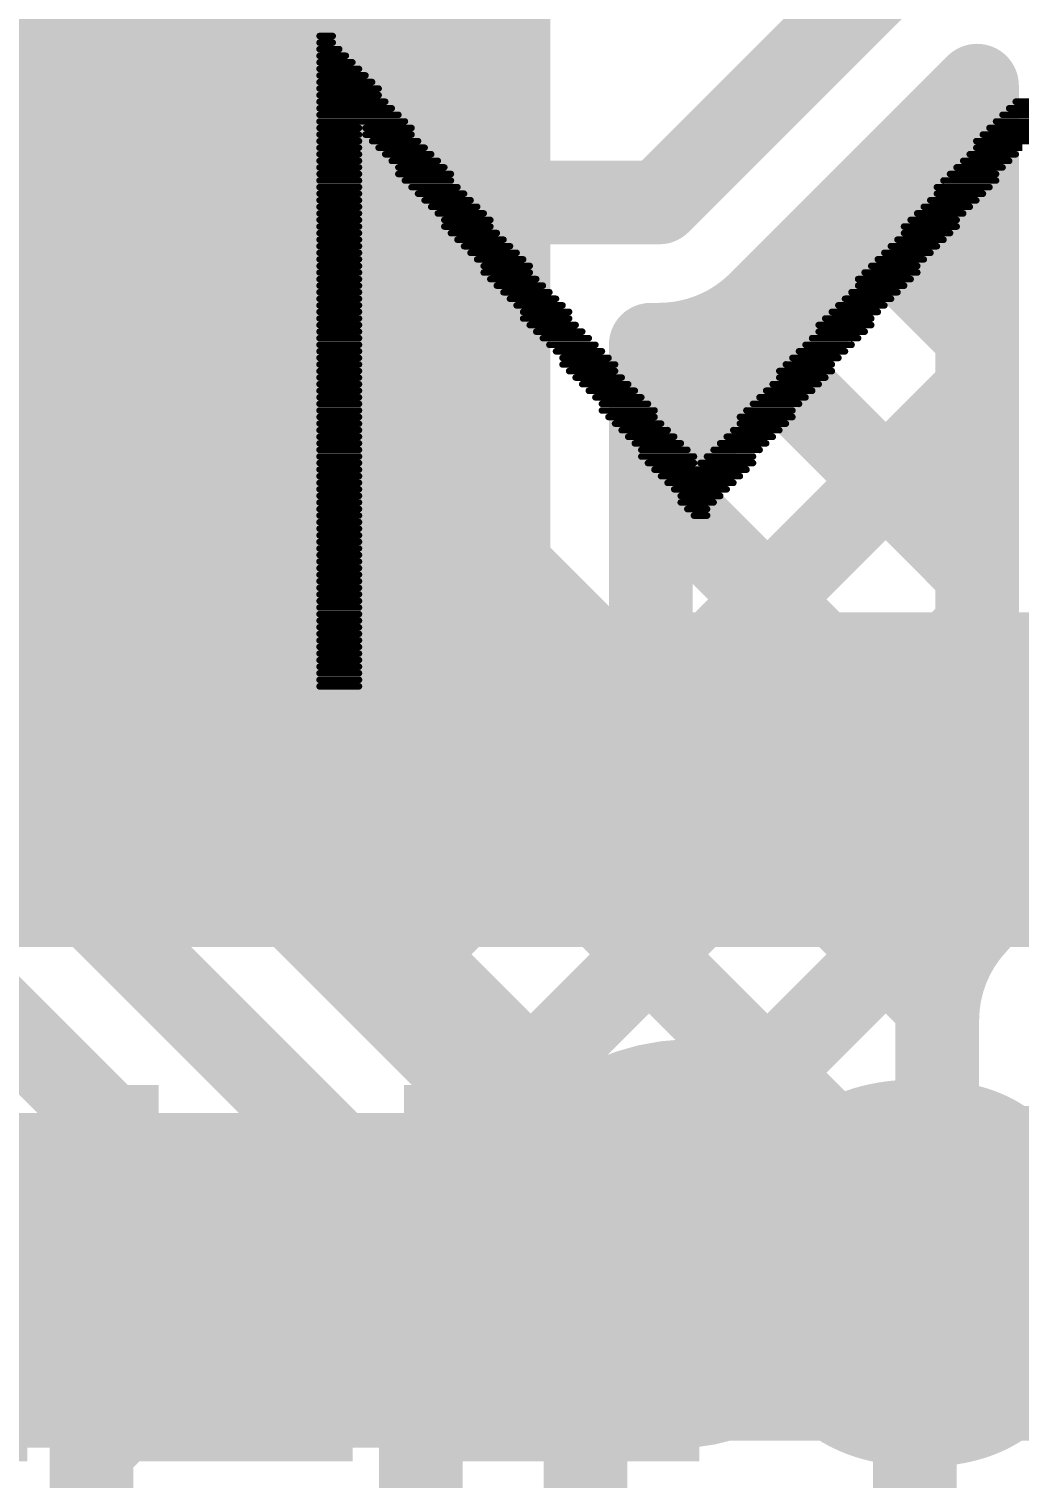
# Model space of a CAD drawing. Header units: inches. Extents: x -0.14 to 1.19, y -0.12 to 0.99.
# Drawn here: x 0.2827 to 0.401, y 0.2226 to 0.3957 of the extents above; entities that cross this region are included whole.
import ezdxf

# ---------------------------------------------------------------- set-up
doc = ezdxf.new("R2010")
doc.units = ezdxf.units.IN
doc.header["$MEASUREMENT"] = 0
for name, color, linetype in [('Bottom Layer', 5, 'Continuous'), ('Bottom Overlay', 54, 'Continuous'), ('Top Layer', 1, 'Continuous'), ('Top Overlay', 2, 'Continuous'), ('Top Paste', 8, 'Continuous'), ('Top Solder', 216, 'Continuous'), ('Via Holes', 16, 'Continuous')]:
    doc.layers.add(name, color=color, linetype=linetype)
doc.styles.add('Arial_Bold', font='', dxfattribs={"height": 0.2})
doc.styles.get('Arial_Bold').set_extended_font_data('Arial', bold=True)

# ---------------------------------------------------------------- blocks, each defined once
blk = doc.blocks.new('SO_14_35')
at = {"layer": 'Top Layer'}
for points in [[(-0.13228, -0.08819), (-0.07835, -0.08819), (-0.07835, -0.11181), (-0.13228, -0.11181)], [(-0.13228, -0.13819), (-0.07835, -0.13819), (-0.07835, -0.16181), (-0.13228, -0.16181)]]:
    blk.add_hatch(color=1, dxfattribs=at).paths.add_polyline_path(points)
at = {"layer": 'Top Paste'}
for points in [[(-0.13228, -0.08819), (-0.07835, -0.08819), (-0.07835, -0.11181), (-0.13228, -0.11181)], [(-0.13228, -0.13819), (-0.07835, -0.13819), (-0.07835, -0.16181), (-0.13228, -0.16181)]]:
    blk.add_hatch(color=8, dxfattribs=at).paths.add_polyline_path(points)
at = {"layer": 'Top Solder'}
for points in [[(-0.13628, -0.08419), (-0.07435, -0.08419), (-0.07435, -0.11581), (-0.13628, -0.11581)], [(-0.13628, -0.13419), (-0.07435, -0.13419), (-0.07435, -0.16581), (-0.13628, -0.16581)]]:
    blk.add_hatch(color=216, dxfattribs=at).paths.add_polyline_path(points)
at = {"layer": 'Top Overlay', "const_width": 0.005}
blk.add_lwpolyline([(-0.071, -0.173), (0.071, -0.173)], dxfattribs=at)
at = {"layer": 'Top Overlay', "const_width": 0.0025}
blk.add_lwpolyline([(-0.07225, -0.173, 1), (-0.06975, -0.173, 1)], format="xyb", close=True, dxfattribs=at)

msp = doc.modelspace()

# ---------------------------------------------------------------- hatches: boundary and pattern name
at = {"layer": 'Bottom Layer'}
h = msp.add_hatch(color=5, dxfattribs=at)
edge = h.paths.add_edge_path()
edge.add_arc((0.362, 0.24619), 0.01181, 0, 360)
at = {"layer": 'Top Layer'}
msp.add_hatch(color=1, dxfattribs=at).paths.add_polyline_path([(0.345, 0.399), (0.28269, 0.399), (0.28269, 0.321), (0.345, 0.321)])
h = msp.add_hatch(color=1, dxfattribs=at)
edge = h.paths.add_edge_path()
edge.add_arc((0.362, 0.24619), 0.01181, 0, 360)
at = {"layer": 'Via Holes'}
h = msp.add_hatch(color=7, dxfattribs=at)
edge = h.paths.add_edge_path()
edge.add_arc((0.362, 0.24619), 0.00591, 0, 360)

# ---------------------------------------------------------------- linework, layer by layer
at = {"layer": 'Bottom Layer', "const_width": 0.04}
for points in [[(0.278, 0.37247), (0.278, 0.48255)], [(0.278, 0.37247), (0.34443, 0.30603)], [(0.24203, 0.30603), (0.34443, 0.30603)], [(0.34443, 0.30603), (0.66057, 0.30603)], [(0.364, 0.247), (0.42853, 0.247)], [(0.271, 0.24619), (0.36081, 0.24619)]]:
    msp.add_lwpolyline(points, dxfattribs=at)
at = {"layer": 'Bottom Layer', "const_width": 0.02}
for points in [[(0.268, 0.37247, 1), (0.288, 0.37247, 1)], [(0.268, 0.37247, 1), (0.288, 0.37247, 1)], [(0.33443, 0.30603, 1), (0.35443, 0.30603, 1)], [(0.33443, 0.30603, 1), (0.35443, 0.30603, 1)], [(0.33443, 0.30603, 1), (0.35443, 0.30603, 1)], [(0.354, 0.247, 1), (0.374, 0.247, 1)], [(0.261, 0.24619, 1), (0.281, 0.24619, 1)], [(0.35081, 0.24619, 1), (0.37081, 0.24619, 1)]]:
    msp.add_lwpolyline(points, format="xyb", close=True, dxfattribs=at)
at = {"layer": 'Bottom Overlay', "const_width": 0.000785}
for points in [[(0.31741, 0.39489), (0.31898, 0.39489)], [(0.31741, 0.3941), (0.31898, 0.3941)], [(0.31741, 0.39332), (0.31977, 0.39332)], [(0.31741, 0.39253), (0.32055, 0.39253)], [(0.31741, 0.39175), (0.32134, 0.39175)], [(0.31741, 0.39096), (0.32212, 0.39096)], [(0.31741, 0.39018), (0.32291, 0.39018)], [(0.31741, 0.38939), (0.32369, 0.38939)], [(0.31741, 0.38861), (0.32448, 0.38861)], [(0.31741, 0.38782), (0.32448, 0.38782)], [(0.31741, 0.38704), (0.32526, 0.38704)], [(0.31741, 0.38625), (0.32605, 0.38625)], [(0.39984, 0.38625), (0.40848, 0.38625)], [(0.40063, 0.38704), (0.40848, 0.38704)], [(0.31741, 0.38547), (0.32683, 0.38547)], [(0.31741, 0.38468), (0.32762, 0.38468)], [(0.39827, 0.38468), (0.40848, 0.38468)], [(0.39906, 0.38547), (0.40848, 0.38547)], [(0.31741, 0.3839), (0.32212, 0.3839)], [(0.31741, 0.38311), (0.32212, 0.38311)], [(0.32291, 0.3839), (0.3284, 0.3839)], [(0.32291, 0.38311), (0.3284, 0.38311)], [(0.3967, 0.38311), (0.40298, 0.38311)], [(0.39749, 0.3839), (0.40848, 0.3839)], [(0.31741, 0.38233), (0.32212, 0.38233)], [(0.31741, 0.38154), (0.32212, 0.38154)], [(0.31741, 0.38076), (0.32212, 0.38076)], [(0.32369, 0.38233), (0.32919, 0.38233)], [(0.32448, 0.38154), (0.32997, 0.38154)], [(0.32526, 0.38076), (0.33076, 0.38076)], [(0.39513, 0.38076), (0.40063, 0.38076)], [(0.39592, 0.38233), (0.4022, 0.38233)], [(0.39592, 0.38154), (0.40141, 0.38154)], [(0.31741, 0.37997), (0.32212, 0.37997)], [(0.31741, 0.37919), (0.32212, 0.37919)], [(0.32605, 0.37997), (0.33154, 0.37997)], [(0.32683, 0.37919), (0.33233, 0.37919)], [(0.39356, 0.37919), (0.39906, 0.37919)], [(0.39435, 0.37997), (0.39984, 0.37997)], [(0.31741, 0.3784), (0.32212, 0.3784)], [(0.31741, 0.37762), (0.32212, 0.37762)], [(0.32683, 0.3784), (0.33311, 0.3784)], [(0.32762, 0.37762), (0.33311, 0.37762)], [(0.39199, 0.37762), (0.39827, 0.37762)], [(0.39278, 0.3784), (0.39827, 0.3784)], [(0.31741, 0.37683), (0.32212, 0.37683)], [(0.31741, 0.37605), (0.32212, 0.37605)], [(0.3284, 0.37683), (0.3339, 0.37683)], [(0.32919, 0.37605), (0.33468, 0.37605)], [(0.39121, 0.37683), (0.39749, 0.37683)], [(0.39121, 0.37605), (0.3967, 0.37605)], [(0.31741, 0.37526), (0.32212, 0.37526)], [(0.31741, 0.37448), (0.32212, 0.37448)], [(0.31741, 0.37369), (0.32212, 0.37369)], [(0.32997, 0.37526), (0.33547, 0.37526)], [(0.33076, 0.37448), (0.33625, 0.37448)], [(0.33154, 0.37369), (0.33704, 0.37369)], [(0.38885, 0.37369), (0.39435, 0.37369)], [(0.38964, 0.37448), (0.39513, 0.37448)], [(0.39042, 0.37526), (0.39592, 0.37526)], [(0.31741, 0.37291), (0.32212, 0.37291)], [(0.31741, 0.37212), (0.32212, 0.37212)], [(0.33233, 0.37291), (0.33782, 0.37291)], [(0.33233, 0.37212), (0.33782, 0.37212)], [(0.38728, 0.37212), (0.39356, 0.37212)], [(0.38807, 0.37291), (0.39356, 0.37291)], [(0.31741, 0.37134), (0.32212, 0.37134)], [(0.31741, 0.37055), (0.32212, 0.37055)], [(0.33311, 0.37134), (0.33861, 0.37134)], [(0.3339, 0.37055), (0.33939, 0.37055)], [(0.3865, 0.37055), (0.39199, 0.37055)], [(0.38728, 0.37134), (0.39278, 0.37134)], [(0.31741, 0.36977), (0.32212, 0.36977)], [(0.31741, 0.36898), (0.32212, 0.36898)], [(0.33468, 0.36977), (0.34018, 0.36977)], [(0.33547, 0.36898), (0.34096, 0.36898)], [(0.38493, 0.36898), (0.39042, 0.36898)], [(0.38571, 0.36977), (0.39121, 0.36977)], [(0.31741, 0.3682), (0.32212, 0.3682)], [(0.31741, 0.36741), (0.32212, 0.36741)], [(0.33625, 0.3682), (0.34175, 0.3682)], [(0.33704, 0.36741), (0.34253, 0.36741)], [(0.38336, 0.36741), (0.38885, 0.36741)], [(0.38414, 0.3682), (0.38964, 0.3682)], [(0.31741, 0.36663), (0.32212, 0.36663)], [(0.31741, 0.36584), (0.32212, 0.36584)], [(0.31741, 0.36506), (0.32212, 0.36506)], [(0.33704, 0.36663), (0.34253, 0.36663)], [(0.33782, 0.36584), (0.34332, 0.36584)], [(0.33861, 0.36506), (0.3441, 0.36506)], [(0.38179, 0.36584), (0.38807, 0.36584)], [(0.38179, 0.36506), (0.38728, 0.36506)], [(0.38257, 0.36663), (0.38885, 0.36663)], [(0.31741, 0.36427), (0.32212, 0.36427)], [(0.31741, 0.36349), (0.32212, 0.36349)], [(0.33939, 0.36427), (0.34489, 0.36427)], [(0.34018, 0.36349), (0.34567, 0.36349)], [(0.38022, 0.36349), (0.38571, 0.36349)], [(0.381, 0.36427), (0.3865, 0.36427)], [(0.31741, 0.3627), (0.32212, 0.3627)], [(0.31741, 0.36192), (0.32212, 0.36192)], [(0.34096, 0.3627), (0.34646, 0.3627)], [(0.34175, 0.36192), (0.34724, 0.36192)], [(0.37865, 0.36192), (0.38414, 0.36192)], [(0.37943, 0.3627), (0.38493, 0.3627)], [(0.31741, 0.36113), (0.32212, 0.36113)], [(0.31741, 0.36035), (0.32212, 0.36035)], [(0.34175, 0.36113), (0.34724, 0.36113)], [(0.34253, 0.36035), (0.34803, 0.36035)], [(0.37707, 0.36035), (0.38336, 0.36035)], [(0.37786, 0.36113), (0.38336, 0.36113)], [(0.31741, 0.35956), (0.32212, 0.35956)], [(0.31741, 0.35878), (0.32212, 0.35878)], [(0.34332, 0.35956), (0.34881, 0.35956)], [(0.3441, 0.35878), (0.3496, 0.35878)], [(0.37629, 0.35878), (0.38179, 0.35878)], [(0.37707, 0.35956), (0.38257, 0.35956)], [(0.31741, 0.35799), (0.32212, 0.35799)], [(0.31741, 0.35721), (0.32212, 0.35721)], [(0.31741, 0.35642), (0.32212, 0.35642)], [(0.34489, 0.35799), (0.35038, 0.35799)], [(0.34567, 0.35721), (0.35117, 0.35721)], [(0.34646, 0.35642), (0.35195, 0.35642)], [(0.37393, 0.35642), (0.37943, 0.35642)], [(0.37472, 0.35721), (0.38022, 0.35721)], [(0.3755, 0.35799), (0.381, 0.35799)], [(0.31741, 0.35564), (0.32212, 0.35564)], [(0.31741, 0.35485), (0.32212, 0.35485)], [(0.34646, 0.35564), (0.35274, 0.35564)], [(0.34724, 0.35485), (0.35274, 0.35485)], [(0.37236, 0.35485), (0.37865, 0.35485)], [(0.37315, 0.35564), (0.37865, 0.35564)], [(0.31741, 0.35407), (0.32212, 0.35407)], [(0.31741, 0.35328), (0.32212, 0.35328)], [(0.34803, 0.35407), (0.35352, 0.35407)], [(0.34881, 0.35328), (0.35431, 0.35328)], [(0.37158, 0.35328), (0.37707, 0.35328)], [(0.37236, 0.35407), (0.37786, 0.35407)], [(0.31741, 0.3525), (0.32212, 0.3525)], [(0.31741, 0.35171), (0.32212, 0.35171)], [(0.3496, 0.3525), (0.35509, 0.3525)], [(0.35038, 0.35171), (0.35588, 0.35171)], [(0.37001, 0.35171), (0.3755, 0.35171)], [(0.37079, 0.3525), (0.37629, 0.3525)], [(0.31741, 0.35093), (0.32212, 0.35093)], [(0.31741, 0.35014), (0.32212, 0.35014)], [(0.35117, 0.35093), (0.35666, 0.35093)], [(0.35117, 0.35014), (0.35745, 0.35014)], [(0.36844, 0.35014), (0.37393, 0.35014)], [(0.36922, 0.35093), (0.37472, 0.35093)], [(0.31741, 0.34936), (0.32212, 0.34936)], [(0.31741, 0.34857), (0.32212, 0.34857)], [(0.31741, 0.34779), (0.32212, 0.34779)], [(0.35195, 0.34936), (0.35745, 0.34936)], [(0.35274, 0.34857), (0.35823, 0.34857)], [(0.35352, 0.34779), (0.35902, 0.34779)], [(0.36687, 0.34779), (0.37236, 0.34779)], [(0.36765, 0.34936), (0.37393, 0.34936)], [(0.36765, 0.34857), (0.37315, 0.34857)], [(0.31741, 0.347), (0.32212, 0.347)], [(0.31741, 0.34621), (0.32212, 0.34621)], [(0.35431, 0.347), (0.3598, 0.347)], [(0.35509, 0.34621), (0.36059, 0.34621)], [(0.3653, 0.34621), (0.37079, 0.34621)], [(0.36608, 0.347), (0.37158, 0.347)], [(0.31741, 0.34543), (0.32212, 0.34543)], [(0.31741, 0.34464), (0.32212, 0.34464)], [(0.35588, 0.34543), (0.36137, 0.34543)], [(0.35588, 0.34464), (0.36216, 0.34464)], [(0.36373, 0.34464), (0.36922, 0.34464)], [(0.36451, 0.34543), (0.37001, 0.34543)], [(0.31741, 0.34386), (0.32212, 0.34386)], [(0.31741, 0.34307), (0.32212, 0.34307)], [(0.35666, 0.34386), (0.36216, 0.34386)], [(0.35745, 0.34307), (0.36844, 0.34307)], [(0.36294, 0.34386), (0.36922, 0.34386)], [(0.31741, 0.34229), (0.32212, 0.34229)], [(0.31741, 0.3415), (0.32212, 0.3415)], [(0.35823, 0.34229), (0.36765, 0.34229)], [(0.35902, 0.3415), (0.36687, 0.3415)], [(0.31741, 0.34072), (0.32212, 0.34072)], [(0.31741, 0.33993), (0.32212, 0.33993)], [(0.31741, 0.33915), (0.32212, 0.33915)], [(0.3598, 0.34072), (0.36608, 0.34072)], [(0.36059, 0.33993), (0.3653, 0.33993)], [(0.36059, 0.33915), (0.36451, 0.33915)], [(0.31741, 0.33836), (0.32212, 0.33836)], [(0.31741, 0.33758), (0.32212, 0.33758)], [(0.36137, 0.33836), (0.36373, 0.33836)], [(0.36216, 0.33758), (0.36373, 0.33758)], [(0.31741, 0.33679), (0.32212, 0.33679)], [(0.31741, 0.33601), (0.32212, 0.33601)], [(0.31741, 0.33522), (0.32212, 0.33522)], [(0.31741, 0.33444), (0.32212, 0.33444)], [(0.31741, 0.33365), (0.32212, 0.33365)], [(0.31741, 0.33287), (0.32212, 0.33287)], [(0.31741, 0.33208), (0.32212, 0.33208)], [(0.31741, 0.3313), (0.32212, 0.3313)], [(0.31741, 0.33051), (0.32212, 0.33051)], [(0.31741, 0.32973), (0.32212, 0.32973)], [(0.31741, 0.32894), (0.32212, 0.32894)], [(0.31741, 0.32816), (0.32212, 0.32816)], [(0.31741, 0.32737), (0.32212, 0.32737)], [(0.31741, 0.32659), (0.32212, 0.32659)], [(0.31741, 0.3258), (0.32212, 0.3258)], [(0.31741, 0.32502), (0.32212, 0.32502)], [(0.31741, 0.32423), (0.32212, 0.32423)], [(0.31741, 0.32345), (0.32212, 0.32345)], [(0.31741, 0.32266), (0.32212, 0.32266)], [(0.31741, 0.32188), (0.32212, 0.32188)], [(0.31741, 0.32109), (0.32212, 0.32109)], [(0.31741, 0.32031), (0.32212, 0.32031)], [(0.31741, 0.31952), (0.32212, 0.31952)], [(0.31741, 0.31874), (0.32212, 0.31874)], [(0.31741, 0.31795), (0.32212, 0.31795)], [(0.31741, 0.31717), (0.32212, 0.31717)]]:
    msp.add_lwpolyline(points, dxfattribs=at)
at = {"layer": 'Bottom Overlay', "const_width": 0.000392}
for points in [[(0.31722, 0.39489, 1), (0.31761, 0.39489, 1)], [(0.31879, 0.39489, 1), (0.31918, 0.39489, 1)], [(0.31722, 0.3941, 1), (0.31761, 0.3941, 1)], [(0.31722, 0.39332, 1), (0.31761, 0.39332, 1)], [(0.31879, 0.3941, 1), (0.31918, 0.3941, 1)], [(0.31957, 0.39332, 1), (0.31996, 0.39332, 1)], [(0.31722, 0.39253, 1), (0.31761, 0.39253, 1)], [(0.31722, 0.39175, 1), (0.31761, 0.39175, 1)], [(0.32036, 0.39253, 1), (0.32075, 0.39253, 1)], [(0.32114, 0.39175, 1), (0.32153, 0.39175, 1)], [(0.31722, 0.39096, 1), (0.31761, 0.39096, 1)], [(0.31722, 0.39018, 1), (0.31761, 0.39018, 1)], [(0.31722, 0.38939, 1), (0.31761, 0.38939, 1)], [(0.32193, 0.39096, 1), (0.32232, 0.39096, 1)], [(0.32271, 0.39018, 1), (0.3231, 0.39018, 1)], [(0.3235, 0.38939, 1), (0.32389, 0.38939, 1)], [(0.31722, 0.38861, 1), (0.31761, 0.38861, 1)], [(0.31722, 0.38782, 1), (0.31761, 0.38782, 1)], [(0.32428, 0.38861, 1), (0.32467, 0.38861, 1)], [(0.32428, 0.38782, 1), (0.32467, 0.38782, 1)], [(0.31722, 0.38704, 1), (0.31761, 0.38704, 1)], [(0.31722, 0.38625, 1), (0.31761, 0.38625, 1)], [(0.32507, 0.38704, 1), (0.32546, 0.38704, 1)], [(0.32585, 0.38625, 1), (0.32624, 0.38625, 1)], [(0.39965, 0.38625, 1), (0.40004, 0.38625, 1)], [(0.40043, 0.38704, 1), (0.40082, 0.38704, 1)], [(0.31722, 0.38547, 1), (0.31761, 0.38547, 1)], [(0.31722, 0.38468, 1), (0.31761, 0.38468, 1)], [(0.32664, 0.38547, 1), (0.32703, 0.38547, 1)], [(0.32742, 0.38468, 1), (0.32781, 0.38468, 1)], [(0.39808, 0.38468, 1), (0.39847, 0.38468, 1)], [(0.39886, 0.38547, 1), (0.39925, 0.38547, 1)], [(0.31722, 0.3839, 1), (0.31761, 0.3839, 1)], [(0.31722, 0.38311, 1), (0.31761, 0.38311, 1)], [(0.32193, 0.3839, 1), (0.32232, 0.3839, 1)], [(0.32193, 0.38311, 1), (0.32232, 0.38311, 1)], [(0.32271, 0.3839, 1), (0.3231, 0.3839, 1)], [(0.32271, 0.38311, 1), (0.3231, 0.38311, 1)], [(0.32821, 0.3839, 1), (0.3286, 0.3839, 1)], [(0.32821, 0.38311, 1), (0.3286, 0.38311, 1)], [(0.3965, 0.38311, 1), (0.3969, 0.38311, 1)], [(0.39729, 0.3839, 1), (0.39768, 0.3839, 1)], [(0.31722, 0.38233, 1), (0.31761, 0.38233, 1)], [(0.31722, 0.38154, 1), (0.31761, 0.38154, 1)], [(0.31722, 0.38076, 1), (0.31761, 0.38076, 1)], [(0.32193, 0.38233, 1), (0.32232, 0.38233, 1)], [(0.32193, 0.38154, 1), (0.32232, 0.38154, 1)], [(0.32193, 0.38076, 1), (0.32232, 0.38076, 1)], [(0.3235, 0.38233, 1), (0.32389, 0.38233, 1)], [(0.32428, 0.38154, 1), (0.32467, 0.38154, 1)], [(0.32507, 0.38076, 1), (0.32546, 0.38076, 1)], [(0.32899, 0.38233, 1), (0.32938, 0.38233, 1)], [(0.32978, 0.38154, 1), (0.33017, 0.38154, 1)], [(0.33056, 0.38076, 1), (0.33095, 0.38076, 1)], [(0.39493, 0.38076, 1), (0.39533, 0.38076, 1)], [(0.39572, 0.38233, 1), (0.39611, 0.38233, 1)], [(0.39572, 0.38154, 1), (0.39611, 0.38154, 1)], [(0.40043, 0.38076, 1), (0.40082, 0.38076, 1)], [(0.31722, 0.37997, 1), (0.31761, 0.37997, 1)], [(0.31722, 0.37919, 1), (0.31761, 0.37919, 1)], [(0.32193, 0.37997, 1), (0.32232, 0.37997, 1)], [(0.32193, 0.37919, 1), (0.32232, 0.37919, 1)], [(0.32585, 0.37997, 1), (0.32624, 0.37997, 1)], [(0.32664, 0.37919, 1), (0.32703, 0.37919, 1)], [(0.33135, 0.37997, 1), (0.33174, 0.37997, 1)], [(0.33213, 0.37919, 1), (0.33252, 0.37919, 1)], [(0.39336, 0.37919, 1), (0.39376, 0.37919, 1)], [(0.39415, 0.37997, 1), (0.39454, 0.37997, 1)], [(0.39886, 0.37919, 1), (0.39925, 0.37919, 1)], [(0.39965, 0.37997, 1), (0.40004, 0.37997, 1)], [(0.31722, 0.3784, 1), (0.31761, 0.3784, 1)], [(0.31722, 0.37762, 1), (0.31761, 0.37762, 1)], [(0.32193, 0.3784, 1), (0.32232, 0.3784, 1)], [(0.32193, 0.37762, 1), (0.32232, 0.37762, 1)], [(0.32664, 0.3784, 1), (0.32703, 0.3784, 1)], [(0.32742, 0.37762, 1), (0.32781, 0.37762, 1)], [(0.33292, 0.3784, 1), (0.33331, 0.3784, 1)], [(0.33292, 0.37762, 1), (0.33331, 0.37762, 1)], [(0.39179, 0.37762, 1), (0.39219, 0.37762, 1)], [(0.39258, 0.3784, 1), (0.39297, 0.3784, 1)], [(0.39808, 0.3784, 1), (0.39847, 0.3784, 1)], [(0.39808, 0.37762, 1), (0.39847, 0.37762, 1)], [(0.31722, 0.37683, 1), (0.31761, 0.37683, 1)], [(0.31722, 0.37605, 1), (0.31761, 0.37605, 1)], [(0.32193, 0.37683, 1), (0.32232, 0.37683, 1)], [(0.32193, 0.37605, 1), (0.32232, 0.37605, 1)], [(0.32821, 0.37683, 1), (0.3286, 0.37683, 1)], [(0.32899, 0.37605, 1), (0.32938, 0.37605, 1)], [(0.3337, 0.37683, 1), (0.33409, 0.37683, 1)], [(0.33449, 0.37605, 1), (0.33488, 0.37605, 1)], [(0.39101, 0.37683, 1), (0.3914, 0.37683, 1)], [(0.39101, 0.37605, 1), (0.3914, 0.37605, 1)], [(0.3965, 0.37605, 1), (0.3969, 0.37605, 1)], [(0.39729, 0.37683, 1), (0.39768, 0.37683, 1)], [(0.31722, 0.37526, 1), (0.31761, 0.37526, 1)], [(0.31722, 0.37448, 1), (0.31761, 0.37448, 1)], [(0.31722, 0.37369, 1), (0.31761, 0.37369, 1)], [(0.32193, 0.37526, 1), (0.32232, 0.37526, 1)], [(0.32193, 0.37448, 1), (0.32232, 0.37448, 1)], [(0.32193, 0.37369, 1), (0.32232, 0.37369, 1)], [(0.32978, 0.37526, 1), (0.33017, 0.37526, 1)], [(0.33056, 0.37448, 1), (0.33095, 0.37448, 1)], [(0.33135, 0.37369, 1), (0.33174, 0.37369, 1)], [(0.33527, 0.37526, 1), (0.33566, 0.37526, 1)], [(0.33606, 0.37448, 1), (0.33645, 0.37448, 1)], [(0.33684, 0.37369, 1), (0.33723, 0.37369, 1)], [(0.38865, 0.37369, 1), (0.38905, 0.37369, 1)], [(0.38944, 0.37448, 1), (0.38983, 0.37448, 1)], [(0.39022, 0.37526, 1), (0.39062, 0.37526, 1)], [(0.39415, 0.37369, 1), (0.39454, 0.37369, 1)], [(0.39493, 0.37448, 1), (0.39533, 0.37448, 1)], [(0.39572, 0.37526, 1), (0.39611, 0.37526, 1)], [(0.31722, 0.37291, 1), (0.31761, 0.37291, 1)], [(0.31722, 0.37212, 1), (0.31761, 0.37212, 1)], [(0.32193, 0.37291, 1), (0.32232, 0.37291, 1)], [(0.32193, 0.37212, 1), (0.32232, 0.37212, 1)], [(0.33213, 0.37291, 1), (0.33252, 0.37291, 1)], [(0.33213, 0.37212, 1), (0.33252, 0.37212, 1)], [(0.33763, 0.37291, 1), (0.33802, 0.37291, 1)], [(0.33763, 0.37212, 1), (0.33802, 0.37212, 1)], [(0.38708, 0.37212, 1), (0.38748, 0.37212, 1)], [(0.38787, 0.37291, 1), (0.38826, 0.37291, 1)], [(0.39336, 0.37291, 1), (0.39376, 0.37291, 1)], [(0.39336, 0.37212, 1), (0.39376, 0.37212, 1)], [(0.31722, 0.37134, 1), (0.31761, 0.37134, 1)], [(0.31722, 0.37055, 1), (0.31761, 0.37055, 1)], [(0.32193, 0.37134, 1), (0.32232, 0.37134, 1)], [(0.32193, 0.37055, 1), (0.32232, 0.37055, 1)], [(0.33292, 0.37134, 1), (0.33331, 0.37134, 1)], [(0.3337, 0.37055, 1), (0.33409, 0.37055, 1)], [(0.33841, 0.37134, 1), (0.3388, 0.37134, 1)], [(0.3392, 0.37055, 1), (0.33959, 0.37055, 1)], [(0.3863, 0.37055, 1), (0.38669, 0.37055, 1)], [(0.38708, 0.37134, 1), (0.38748, 0.37134, 1)], [(0.39179, 0.37055, 1), (0.39219, 0.37055, 1)], [(0.39258, 0.37134, 1), (0.39297, 0.37134, 1)], [(0.31722, 0.36977, 1), (0.31761, 0.36977, 1)], [(0.31722, 0.36898, 1), (0.31761, 0.36898, 1)], [(0.32193, 0.36977, 1), (0.32232, 0.36977, 1)], [(0.32193, 0.36898, 1), (0.32232, 0.36898, 1)], [(0.33449, 0.36977, 1), (0.33488, 0.36977, 1)], [(0.33527, 0.36898, 1), (0.33566, 0.36898, 1)], [(0.33998, 0.36977, 1), (0.34037, 0.36977, 1)], [(0.34077, 0.36898, 1), (0.34116, 0.36898, 1)], [(0.38473, 0.36898, 1), (0.38512, 0.36898, 1)], [(0.38551, 0.36977, 1), (0.38591, 0.36977, 1)], [(0.39022, 0.36898, 1), (0.39062, 0.36898, 1)], [(0.39101, 0.36977, 1), (0.3914, 0.36977, 1)], [(0.31722, 0.3682, 1), (0.31761, 0.3682, 1)], [(0.31722, 0.36741, 1), (0.31761, 0.36741, 1)], [(0.32193, 0.3682, 1), (0.32232, 0.3682, 1)], [(0.32193, 0.36741, 1), (0.32232, 0.36741, 1)], [(0.33606, 0.3682, 1), (0.33645, 0.3682, 1)], [(0.33684, 0.36741, 1), (0.33723, 0.36741, 1)], [(0.34155, 0.3682, 1), (0.34194, 0.3682, 1)], [(0.34234, 0.36741, 1), (0.34273, 0.36741, 1)], [(0.38316, 0.36741, 1), (0.38355, 0.36741, 1)], [(0.38394, 0.3682, 1), (0.38434, 0.3682, 1)], [(0.38865, 0.36741, 1), (0.38905, 0.36741, 1)], [(0.38944, 0.3682, 1), (0.38983, 0.3682, 1)], [(0.31722, 0.36663, 1), (0.31761, 0.36663, 1)], [(0.31722, 0.36584, 1), (0.31761, 0.36584, 1)], [(0.31722, 0.36506, 1), (0.31761, 0.36506, 1)], [(0.32193, 0.36663, 1), (0.32232, 0.36663, 1)], [(0.32193, 0.36584, 1), (0.32232, 0.36584, 1)], [(0.32193, 0.36506, 1), (0.32232, 0.36506, 1)], [(0.33684, 0.36663, 1), (0.33723, 0.36663, 1)], [(0.33763, 0.36584, 1), (0.33802, 0.36584, 1)], [(0.33841, 0.36506, 1), (0.3388, 0.36506, 1)], [(0.34234, 0.36663, 1), (0.34273, 0.36663, 1)], [(0.34312, 0.36584, 1), (0.34351, 0.36584, 1)], [(0.34391, 0.36506, 1), (0.3443, 0.36506, 1)], [(0.38159, 0.36584, 1), (0.38198, 0.36584, 1)], [(0.38159, 0.36506, 1), (0.38198, 0.36506, 1)], [(0.38237, 0.36663, 1), (0.38277, 0.36663, 1)], [(0.38708, 0.36506, 1), (0.38748, 0.36506, 1)], [(0.38787, 0.36584, 1), (0.38826, 0.36584, 1)], [(0.38865, 0.36663, 1), (0.38905, 0.36663, 1)], [(0.31722, 0.36427, 1), (0.31761, 0.36427, 1)], [(0.31722, 0.36349, 1), (0.31761, 0.36349, 1)], [(0.32193, 0.36427, 1), (0.32232, 0.36427, 1)], [(0.32193, 0.36349, 1), (0.32232, 0.36349, 1)], [(0.3392, 0.36427, 1), (0.33959, 0.36427, 1)], [(0.33998, 0.36349, 1), (0.34037, 0.36349, 1)], [(0.34469, 0.36427, 1), (0.34508, 0.36427, 1)], [(0.34548, 0.36349, 1), (0.34587, 0.36349, 1)], [(0.38002, 0.36349, 1), (0.38041, 0.36349, 1)], [(0.3808, 0.36427, 1), (0.3812, 0.36427, 1)], [(0.38551, 0.36349, 1), (0.38591, 0.36349, 1)], [(0.3863, 0.36427, 1), (0.38669, 0.36427, 1)], [(0.31722, 0.3627, 1), (0.31761, 0.3627, 1)], [(0.31722, 0.36192, 1), (0.31761, 0.36192, 1)], [(0.32193, 0.3627, 1), (0.32232, 0.3627, 1)], [(0.32193, 0.36192, 1), (0.32232, 0.36192, 1)], [(0.34077, 0.3627, 1), (0.34116, 0.3627, 1)], [(0.34155, 0.36192, 1), (0.34194, 0.36192, 1)], [(0.34626, 0.3627, 1), (0.34665, 0.3627, 1)], [(0.34705, 0.36192, 1), (0.34744, 0.36192, 1)], [(0.37845, 0.36192, 1), (0.37884, 0.36192, 1)], [(0.37923, 0.3627, 1), (0.37963, 0.3627, 1)], [(0.38394, 0.36192, 1), (0.38434, 0.36192, 1)], [(0.38473, 0.3627, 1), (0.38512, 0.3627, 1)], [(0.31722, 0.36113, 1), (0.31761, 0.36113, 1)], [(0.31722, 0.36035, 1), (0.31761, 0.36035, 1)], [(0.32193, 0.36113, 1), (0.32232, 0.36113, 1)], [(0.32193, 0.36035, 1), (0.32232, 0.36035, 1)], [(0.34155, 0.36113, 1), (0.34194, 0.36113, 1)], [(0.34234, 0.36035, 1), (0.34273, 0.36035, 1)], [(0.34705, 0.36113, 1), (0.34744, 0.36113, 1)], [(0.34783, 0.36035, 1), (0.34822, 0.36035, 1)], [(0.37688, 0.36035, 1), (0.37727, 0.36035, 1)], [(0.37766, 0.36113, 1), (0.37806, 0.36113, 1)], [(0.38316, 0.36113, 1), (0.38355, 0.36113, 1)], [(0.38316, 0.36035, 1), (0.38355, 0.36035, 1)], [(0.31722, 0.35956, 1), (0.31761, 0.35956, 1)], [(0.31722, 0.35878, 1), (0.31761, 0.35878, 1)], [(0.32193, 0.35956, 1), (0.32232, 0.35956, 1)], [(0.32193, 0.35878, 1), (0.32232, 0.35878, 1)], [(0.34312, 0.35956, 1), (0.34351, 0.35956, 1)], [(0.34391, 0.35878, 1), (0.3443, 0.35878, 1)], [(0.34862, 0.35956, 1), (0.34901, 0.35956, 1)], [(0.3494, 0.35878, 1), (0.34979, 0.35878, 1)], [(0.37609, 0.35878, 1), (0.37649, 0.35878, 1)], [(0.37688, 0.35956, 1), (0.37727, 0.35956, 1)], [(0.38159, 0.35878, 1), (0.38198, 0.35878, 1)], [(0.38237, 0.35956, 1), (0.38277, 0.35956, 1)], [(0.31722, 0.35799, 1), (0.31761, 0.35799, 1)], [(0.31722, 0.35721, 1), (0.31761, 0.35721, 1)], [(0.31722, 0.35642, 1), (0.31761, 0.35642, 1)], [(0.32193, 0.35799, 1), (0.32232, 0.35799, 1)], [(0.32193, 0.35721, 1), (0.32232, 0.35721, 1)], [(0.32193, 0.35642, 1), (0.32232, 0.35642, 1)], [(0.34469, 0.35799, 1), (0.34508, 0.35799, 1)], [(0.34548, 0.35721, 1), (0.34587, 0.35721, 1)], [(0.34626, 0.35642, 1), (0.34665, 0.35642, 1)], [(0.35019, 0.35799, 1), (0.35058, 0.35799, 1)], [(0.35097, 0.35721, 1), (0.35136, 0.35721, 1)], [(0.35176, 0.35642, 1), (0.35215, 0.35642, 1)], [(0.37374, 0.35642, 1), (0.37413, 0.35642, 1)], [(0.37452, 0.35721, 1), (0.37492, 0.35721, 1)], [(0.37531, 0.35799, 1), (0.3757, 0.35799, 1)], [(0.37923, 0.35642, 1), (0.37963, 0.35642, 1)], [(0.38002, 0.35721, 1), (0.38041, 0.35721, 1)], [(0.3808, 0.35799, 1), (0.3812, 0.35799, 1)], [(0.31722, 0.35564, 1), (0.31761, 0.35564, 1)], [(0.31722, 0.35485, 1), (0.31761, 0.35485, 1)], [(0.32193, 0.35564, 1), (0.32232, 0.35564, 1)], [(0.32193, 0.35485, 1), (0.32232, 0.35485, 1)], [(0.34626, 0.35564, 1), (0.34665, 0.35564, 1)], [(0.34705, 0.35485, 1), (0.34744, 0.35485, 1)], [(0.35254, 0.35564, 1), (0.35293, 0.35564, 1)], [(0.35254, 0.35485, 1), (0.35293, 0.35485, 1)], [(0.37217, 0.35485, 1), (0.37256, 0.35485, 1)], [(0.37295, 0.35564, 1), (0.37335, 0.35564, 1)], [(0.37845, 0.35564, 1), (0.37884, 0.35564, 1)], [(0.37845, 0.35485, 1), (0.37884, 0.35485, 1)], [(0.31722, 0.35407, 1), (0.31761, 0.35407, 1)], [(0.31722, 0.35328, 1), (0.31761, 0.35328, 1)], [(0.32193, 0.35407, 1), (0.32232, 0.35407, 1)], [(0.32193, 0.35328, 1), (0.32232, 0.35328, 1)], [(0.34783, 0.35407, 1), (0.34822, 0.35407, 1)], [(0.34862, 0.35328, 1), (0.34901, 0.35328, 1)], [(0.35333, 0.35407, 1), (0.35372, 0.35407, 1)], [(0.35411, 0.35328, 1), (0.3545, 0.35328, 1)], [(0.37138, 0.35328, 1), (0.37178, 0.35328, 1)], [(0.37217, 0.35407, 1), (0.37256, 0.35407, 1)], [(0.37688, 0.35328, 1), (0.37727, 0.35328, 1)], [(0.37766, 0.35407, 1), (0.37806, 0.35407, 1)], [(0.31722, 0.3525, 1), (0.31761, 0.3525, 1)], [(0.31722, 0.35171, 1), (0.31761, 0.35171, 1)], [(0.32193, 0.3525, 1), (0.32232, 0.3525, 1)], [(0.32193, 0.35171, 1), (0.32232, 0.35171, 1)], [(0.3494, 0.3525, 1), (0.34979, 0.3525, 1)], [(0.35019, 0.35171, 1), (0.35058, 0.35171, 1)], [(0.3549, 0.3525, 1), (0.35529, 0.3525, 1)], [(0.35568, 0.35171, 1), (0.35607, 0.35171, 1)], [(0.36981, 0.35171, 1), (0.37021, 0.35171, 1)], [(0.3706, 0.3525, 1), (0.37099, 0.3525, 1)], [(0.37531, 0.35171, 1), (0.3757, 0.35171, 1)], [(0.37609, 0.3525, 1), (0.37649, 0.3525, 1)], [(0.31722, 0.35093, 1), (0.31761, 0.35093, 1)], [(0.31722, 0.35014, 1), (0.31761, 0.35014, 1)], [(0.32193, 0.35093, 1), (0.32232, 0.35093, 1)], [(0.32193, 0.35014, 1), (0.32232, 0.35014, 1)], [(0.35097, 0.35093, 1), (0.35136, 0.35093, 1)], [(0.35097, 0.35014, 1), (0.35136, 0.35014, 1)], [(0.35647, 0.35093, 1), (0.35686, 0.35093, 1)], [(0.35725, 0.35014, 1), (0.35765, 0.35014, 1)], [(0.36824, 0.35014, 1), (0.36864, 0.35014, 1)], [(0.36903, 0.35093, 1), (0.36942, 0.35093, 1)], [(0.37374, 0.35014, 1), (0.37413, 0.35014, 1)], [(0.37452, 0.35093, 1), (0.37492, 0.35093, 1)], [(0.31722, 0.34936, 1), (0.31761, 0.34936, 1)], [(0.31722, 0.34857, 1), (0.31761, 0.34857, 1)], [(0.31722, 0.34779, 1), (0.31761, 0.34779, 1)], [(0.32193, 0.34936, 1), (0.32232, 0.34936, 1)], [(0.32193, 0.34857, 1), (0.32232, 0.34857, 1)], [(0.32193, 0.34779, 1), (0.32232, 0.34779, 1)], [(0.35176, 0.34936, 1), (0.35215, 0.34936, 1)], [(0.35254, 0.34857, 1), (0.35293, 0.34857, 1)], [(0.35333, 0.34779, 1), (0.35372, 0.34779, 1)], [(0.35725, 0.34936, 1), (0.35765, 0.34936, 1)], [(0.35804, 0.34857, 1), (0.35843, 0.34857, 1)], [(0.35882, 0.34779, 1), (0.35922, 0.34779, 1)], [(0.36667, 0.34779, 1), (0.36707, 0.34779, 1)], [(0.36746, 0.34936, 1), (0.36785, 0.34936, 1)], [(0.36746, 0.34857, 1), (0.36785, 0.34857, 1)], [(0.37217, 0.34779, 1), (0.37256, 0.34779, 1)], [(0.37295, 0.34857, 1), (0.37335, 0.34857, 1)], [(0.37374, 0.34936, 1), (0.37413, 0.34936, 1)], [(0.31722, 0.347, 1), (0.31761, 0.347, 1)], [(0.31722, 0.34621, 1), (0.31761, 0.34621, 1)], [(0.32193, 0.347, 1), (0.32232, 0.347, 1)], [(0.32193, 0.34621, 1), (0.32232, 0.34621, 1)], [(0.35411, 0.347, 1), (0.3545, 0.347, 1)], [(0.3549, 0.34621, 1), (0.35529, 0.34621, 1)], [(0.35961, 0.347, 1), (0.36, 0.347, 1)], [(0.36039, 0.34621, 1), (0.36079, 0.34621, 1)], [(0.3651, 0.34621, 1), (0.3655, 0.34621, 1)], [(0.36589, 0.347, 1), (0.36628, 0.347, 1)], [(0.3706, 0.34621, 1), (0.37099, 0.34621, 1)], [(0.37138, 0.347, 1), (0.37178, 0.347, 1)], [(0.31722, 0.34543, 1), (0.31761, 0.34543, 1)], [(0.31722, 0.34464, 1), (0.31761, 0.34464, 1)], [(0.32193, 0.34543, 1), (0.32232, 0.34543, 1)], [(0.32193, 0.34464, 1), (0.32232, 0.34464, 1)], [(0.35568, 0.34543, 1), (0.35607, 0.34543, 1)], [(0.35568, 0.34464, 1), (0.35607, 0.34464, 1)], [(0.36118, 0.34543, 1), (0.36157, 0.34543, 1)], [(0.36196, 0.34464, 1), (0.36236, 0.34464, 1)], [(0.36353, 0.34464, 1), (0.36393, 0.34464, 1)], [(0.36432, 0.34543, 1), (0.36471, 0.34543, 1)], [(0.36903, 0.34464, 1), (0.36942, 0.34464, 1)], [(0.36981, 0.34543, 1), (0.37021, 0.34543, 1)], [(0.31722, 0.34386, 1), (0.31761, 0.34386, 1)], [(0.31722, 0.34307, 1), (0.31761, 0.34307, 1)], [(0.32193, 0.34386, 1), (0.32232, 0.34386, 1)], [(0.32193, 0.34307, 1), (0.32232, 0.34307, 1)], [(0.35647, 0.34386, 1), (0.35686, 0.34386, 1)], [(0.35725, 0.34307, 1), (0.35765, 0.34307, 1)], [(0.36196, 0.34386, 1), (0.36236, 0.34386, 1)], [(0.36275, 0.34386, 1), (0.36314, 0.34386, 1)], [(0.36824, 0.34307, 1), (0.36864, 0.34307, 1)], [(0.36903, 0.34386, 1), (0.36942, 0.34386, 1)], [(0.31722, 0.34229, 1), (0.31761, 0.34229, 1)], [(0.31722, 0.3415, 1), (0.31761, 0.3415, 1)], [(0.32193, 0.34229, 1), (0.32232, 0.34229, 1)], [(0.32193, 0.3415, 1), (0.32232, 0.3415, 1)], [(0.35804, 0.34229, 1), (0.35843, 0.34229, 1)], [(0.35882, 0.3415, 1), (0.35922, 0.3415, 1)], [(0.36667, 0.3415, 1), (0.36707, 0.3415, 1)], [(0.36746, 0.34229, 1), (0.36785, 0.34229, 1)], [(0.31722, 0.34072, 1), (0.31761, 0.34072, 1)], [(0.31722, 0.33993, 1), (0.31761, 0.33993, 1)], [(0.31722, 0.33915, 1), (0.31761, 0.33915, 1)], [(0.32193, 0.34072, 1), (0.32232, 0.34072, 1)], [(0.32193, 0.33993, 1), (0.32232, 0.33993, 1)], [(0.32193, 0.33915, 1), (0.32232, 0.33915, 1)], [(0.35961, 0.34072, 1), (0.36, 0.34072, 1)], [(0.36039, 0.33993, 1), (0.36079, 0.33993, 1)], [(0.36039, 0.33915, 1), (0.36079, 0.33915, 1)], [(0.36432, 0.33915, 1), (0.36471, 0.33915, 1)], [(0.3651, 0.33993, 1), (0.3655, 0.33993, 1)], [(0.36589, 0.34072, 1), (0.36628, 0.34072, 1)], [(0.31722, 0.33836, 1), (0.31761, 0.33836, 1)], [(0.31722, 0.33758, 1), (0.31761, 0.33758, 1)], [(0.32193, 0.33836, 1), (0.32232, 0.33836, 1)], [(0.32193, 0.33758, 1), (0.32232, 0.33758, 1)], [(0.36118, 0.33836, 1), (0.36157, 0.33836, 1)], [(0.36196, 0.33758, 1), (0.36236, 0.33758, 1)], [(0.36353, 0.33836, 1), (0.36393, 0.33836, 1)], [(0.36353, 0.33758, 1), (0.36393, 0.33758, 1)], [(0.31722, 0.33679, 1), (0.31761, 0.33679, 1)], [(0.31722, 0.33601, 1), (0.31761, 0.33601, 1)], [(0.32193, 0.33679, 1), (0.32232, 0.33679, 1)], [(0.32193, 0.33601, 1), (0.32232, 0.33601, 1)], [(0.31722, 0.33522, 1), (0.31761, 0.33522, 1)], [(0.31722, 0.33444, 1), (0.31761, 0.33444, 1)], [(0.32193, 0.33522, 1), (0.32232, 0.33522, 1)], [(0.32193, 0.33444, 1), (0.32232, 0.33444, 1)], [(0.31722, 0.33365, 1), (0.31761, 0.33365, 1)], [(0.31722, 0.33287, 1), (0.31761, 0.33287, 1)], [(0.32193, 0.33365, 1), (0.32232, 0.33365, 1)], [(0.32193, 0.33287, 1), (0.32232, 0.33287, 1)], [(0.31722, 0.33208, 1), (0.31761, 0.33208, 1)], [(0.31722, 0.3313, 1), (0.31761, 0.3313, 1)], [(0.31722, 0.33051, 1), (0.31761, 0.33051, 1)], [(0.32193, 0.33208, 1), (0.32232, 0.33208, 1)], [(0.32193, 0.3313, 1), (0.32232, 0.3313, 1)], [(0.32193, 0.33051, 1), (0.32232, 0.33051, 1)], [(0.31722, 0.32973, 1), (0.31761, 0.32973, 1)], [(0.31722, 0.32894, 1), (0.31761, 0.32894, 1)], [(0.32193, 0.32973, 1), (0.32232, 0.32973, 1)], [(0.32193, 0.32894, 1), (0.32232, 0.32894, 1)], [(0.31722, 0.32816, 1), (0.31761, 0.32816, 1)], [(0.31722, 0.32737, 1), (0.31761, 0.32737, 1)], [(0.32193, 0.32816, 1), (0.32232, 0.32816, 1)], [(0.32193, 0.32737, 1), (0.32232, 0.32737, 1)], [(0.31722, 0.32659, 1), (0.31761, 0.32659, 1)], [(0.31722, 0.3258, 1), (0.31761, 0.3258, 1)], [(0.32193, 0.32659, 1), (0.32232, 0.32659, 1)], [(0.32193, 0.3258, 1), (0.32232, 0.3258, 1)], [(0.31722, 0.32502, 1), (0.31761, 0.32502, 1)], [(0.31722, 0.32423, 1), (0.31761, 0.32423, 1)], [(0.32193, 0.32502, 1), (0.32232, 0.32502, 1)], [(0.32193, 0.32423, 1), (0.32232, 0.32423, 1)], [(0.31722, 0.32345, 1), (0.31761, 0.32345, 1)], [(0.31722, 0.32266, 1), (0.31761, 0.32266, 1)], [(0.31722, 0.32188, 1), (0.31761, 0.32188, 1)], [(0.32193, 0.32345, 1), (0.32232, 0.32345, 1)], [(0.32193, 0.32266, 1), (0.32232, 0.32266, 1)], [(0.32193, 0.32188, 1), (0.32232, 0.32188, 1)], [(0.31722, 0.32109, 1), (0.31761, 0.32109, 1)], [(0.31722, 0.32031, 1), (0.31761, 0.32031, 1)], [(0.32193, 0.32109, 1), (0.32232, 0.32109, 1)], [(0.32193, 0.32031, 1), (0.32232, 0.32031, 1)], [(0.31722, 0.31952, 1), (0.31761, 0.31952, 1)], [(0.31722, 0.31874, 1), (0.31761, 0.31874, 1)], [(0.32193, 0.31952, 1), (0.32232, 0.31952, 1)], [(0.32193, 0.31874, 1), (0.32232, 0.31874, 1)], [(0.31722, 0.31795, 1), (0.31761, 0.31795, 1)], [(0.31722, 0.31717, 1), (0.31761, 0.31717, 1)], [(0.32193, 0.31795, 1), (0.32232, 0.31795, 1)], [(0.32193, 0.31717, 1), (0.32232, 0.31717, 1)]]:
    msp.add_lwpolyline(points, format="xyb", close=True, dxfattribs=at)
at = {"layer": 'Top Layer', "const_width": 0.01}
for points in [[(0.358, 0.375), (0.389, 0.406)], [(0.37004, 0.363), (0.396, 0.38896)], [(0.396, 0.28904), (0.396, 0.38896)], [(0.31069, 0.384), (0.31969, 0.375)], [(0.33184, 0.378), (0.33184, 0.38319)], [(0.357, 0.3419), (0.396, 0.3809)], [(0.357, 0.3419), (0.396, 0.3809)], [(0.31384, 0.36), (0.33184, 0.378)], [(0.31969, 0.375), (0.358, 0.375)], [(0.38105, 0.37401), (0.396, 0.35906)], [(0.3665, 0.36028), (0.396, 0.33077)], [(0.357, 0.309), (0.357, 0.358)], [(0.357, 0.31362), (0.396, 0.35262)], [(0.357, 0.34149), (0.396, 0.30249)], [(0.33835, 0.26669), (0.396, 0.32433)], [(0.267, 0.314), (0.32951, 0.25149)], [(0.35238, 0.309), (0.357, 0.31362)], [(0.357, 0.31321), (0.39133, 0.27888)], [(0.29604, 0.309), (0.357, 0.309)], [(0.29604, 0.309), (0.34151, 0.26353)], [(0.30464, 0.309), (0.34811, 0.26553)], [(0.31007, 0.29497), (0.3241, 0.309)], [(0.31007, 0.29497), (0.3241, 0.309)], [(0.32421, 0.28083), (0.35238, 0.309)], [(0.33292, 0.309), (0.39125, 0.25067)], [(0.36892, 0.26897), (0.396, 0.29605)], [(0.27727, 0.27967), (0.3, 0.25694)], [(0.39125, 0.23306), (0.39125, 0.27725)], [(0.38386, 0.25563), (0.39125, 0.26302)], [(0.3, 0.23572), (0.3, 0.25694)], [(0.32951, 0.19443), (0.32951, 0.25149)], [(0.3492, 0.2322), (0.362, 0.245)], [(0.29014, 0.22586), (0.3, 0.23572)], [(0.38186, 0.23306), (0.39125, 0.23306)], [(0.3492, 0.19443), (0.3492, 0.2322)], [(0.38857, 0.19443), (0.38857, 0.22806)], [(0.29014, 0.19443), (0.29014, 0.22586)]]:
    msp.add_lwpolyline(points, dxfattribs=at)
at = {"layer": 'Top Layer', "const_width": 0.005}
for points in [[(0.3935, 0.38896, 1), (0.3985, 0.38896, 1)], [(0.3935, 0.38896, 1), (0.3985, 0.38896, 1)], [(0.30819, 0.384, 1), (0.31319, 0.384, 1)], [(0.32934, 0.38319, 1), (0.33434, 0.38319, 1)], [(0.3935, 0.3809, 1), (0.3985, 0.3809, 1)], [(0.3935, 0.3809, 1), (0.3985, 0.3809, 1)], [(0.32934, 0.378, 1), (0.33434, 0.378, 1)], [(0.32934, 0.378, 1), (0.33434, 0.378, 1)], [(0.31719, 0.375, 1), (0.32219, 0.375, 1)], [(0.31719, 0.375, 1), (0.32219, 0.375, 1)], [(0.3555, 0.375, 1), (0.3605, 0.375, 1)], [(0.3555, 0.375, 1), (0.3605, 0.375, 1)], [(0.37855, 0.37401, 1), (0.38355, 0.37401, 1)], [(0.36752, 0.36298, 1), (0.37252, 0.36298, 1)], [(0.36754, 0.363, 1), (0.37254, 0.363, 1)], [(0.36754, 0.363, 1), (0.37254, 0.363, 1)], [(0.31134, 0.36, 1), (0.31634, 0.36, 1)], [(0.364, 0.36028, 1), (0.369, 0.36028, 1)], [(0.3935, 0.35906, 1), (0.3985, 0.35906, 1)], [(0.3545, 0.358, 1), (0.3595, 0.358, 1)], [(0.3555, 0.358, 1), (0.3605, 0.358, 1)], [(0.3555, 0.358, 1), (0.3605, 0.358, 1)], [(0.3935, 0.35262, 1), (0.3985, 0.35262, 1)], [(0.3545, 0.3419, 1), (0.3595, 0.3419, 1)], [(0.3545, 0.3419, 1), (0.3595, 0.3419, 1)], [(0.3545, 0.34149, 1), (0.3595, 0.34149, 1)], [(0.3935, 0.33077, 1), (0.3985, 0.33077, 1)], [(0.3935, 0.32433, 1), (0.3985, 0.32433, 1)], [(0.3545, 0.31362, 1), (0.3595, 0.31362, 1)], [(0.3545, 0.31362, 1), (0.3595, 0.31362, 1)], [(0.3545, 0.31321, 1), (0.3595, 0.31321, 1)], [(0.29354, 0.309, 1), (0.29854, 0.309, 1)], [(0.29354, 0.309, 1), (0.29854, 0.309, 1)], [(0.30214, 0.309, 1), (0.30714, 0.309, 1)], [(0.3216, 0.309, 1), (0.3266, 0.309, 1)], [(0.3216, 0.309, 1), (0.3266, 0.309, 1)], [(0.33042, 0.309, 1), (0.33542, 0.309, 1)], [(0.34988, 0.309, 1), (0.35488, 0.309, 1)], [(0.34988, 0.309, 1), (0.35488, 0.309, 1)], [(0.3545, 0.309, 1), (0.3595, 0.309, 1)], [(0.3545, 0.309, 1), (0.3595, 0.309, 1)], [(0.3935, 0.30249, 1), (0.3985, 0.30249, 1)], [(0.30757, 0.29497, 1), (0.31257, 0.29497, 1)], [(0.30757, 0.29497, 1), (0.31257, 0.29497, 1)], [(0.3935, 0.29605, 1), (0.3985, 0.29605, 1)], [(0.3935, 0.28904, 1), (0.3985, 0.28904, 1)], [(0.3935, 0.28904, 1), (0.3985, 0.28904, 1)], [(0.3935, 0.28904, 1), (0.3985, 0.28904, 1)], [(0.32171, 0.28083, 1), (0.32671, 0.28083, 1)], [(0.38883, 0.27888, 1), (0.39383, 0.27888, 1)], [(0.38875, 0.27725, 1), (0.39375, 0.27725, 1)], [(0.38875, 0.27725, 1), (0.39375, 0.27725, 1)], [(0.38875, 0.27725, 1), (0.39375, 0.27725, 1)], [(0.36642, 0.26897, 1), (0.37142, 0.26897, 1)], [(0.33585, 0.26669, 1), (0.34085, 0.26669, 1)], [(0.34561, 0.26553, 1), (0.35061, 0.26553, 1)], [(0.33901, 0.26353, 1), (0.34401, 0.26353, 1)], [(0.33901, 0.26353, 1), (0.34401, 0.26353, 1)], [(0.33903, 0.26351, 1), (0.34403, 0.26351, 1)], [(0.38875, 0.26302, 1), (0.39375, 0.26302, 1)], [(0.34099, 0.26117, 1), (0.34599, 0.26117, 1)], [(0.34099, 0.26117, 1), (0.34599, 0.26117, 1)], [(0.34099, 0.26117, 1), (0.34599, 0.26117, 1)], [(0.2975, 0.25694, 1), (0.3025, 0.25694, 1)], [(0.2975, 0.25694, 1), (0.3025, 0.25694, 1)], [(0.38136, 0.25563, 1), (0.38636, 0.25563, 1)], [(0.32701, 0.25149, 1), (0.33201, 0.25149, 1)], [(0.32701, 0.25149, 1), (0.33201, 0.25149, 1)], [(0.38875, 0.25067, 1), (0.39375, 0.25067, 1)], [(0.38331, 0.24619, 1), (0.38831, 0.24619, 1)], [(0.38331, 0.24619, 1), (0.38831, 0.24619, 1)], [(0.3595, 0.245, 1), (0.3645, 0.245, 1)], [(0.2975, 0.23572, 1), (0.3025, 0.23572, 1)], [(0.2975, 0.23572, 1), (0.3025, 0.23572, 1)], [(0.37936, 0.23306, 1), (0.38436, 0.23306, 1)], [(0.37936, 0.23306, 1), (0.38436, 0.23306, 1)], [(0.38875, 0.23306, 1), (0.39375, 0.23306, 1)], [(0.38875, 0.23306, 1), (0.39375, 0.23306, 1)], [(0.3467, 0.2322, 1), (0.3517, 0.2322, 1)], [(0.3467, 0.2322, 1), (0.3517, 0.2322, 1)], [(0.38607, 0.22806, 1), (0.39107, 0.22806, 1)], [(0.28764, 0.22586, 1), (0.29264, 0.22586, 1)], [(0.28764, 0.22586, 1), (0.29264, 0.22586, 1)]]:
    msp.add_lwpolyline(points, format="xyb", close=True, dxfattribs=at)
at = {"layer": 'Top Layer', "const_width": 0.01}
for points in [[(0.37004, 0.363, -0.199327), (0.358, 0.358)], [(0.37002, 0.36298, -0.198912), (0.358, 0.358)], [(0.39125, 0.27725, -0.19387), (0.396, 0.28904)], [(0.39125, 0.27725, -0.19387), (0.396, 0.28904)], [(0.34349, 0.26117, -0.706897), (0.38581, 0.24619)], [(0.34151, 0.26353, -0.04538), (0.34349, 0.26117)], [(0.34153, 0.26351, -0.04498), (0.34349, 0.26117)], [(0.38581, 0.24619, -0.147114), (0.38186, 0.23306)]]:
    msp.add_lwpolyline(points, format="xyb", dxfattribs=at)

# ---------------------------------------------------------------- block references
msp.add_blockref('SO_14_35', (0.416, 0.484))

# ---------------------------------------------------------------- texts
at = {"layer": 'Top Overlay', "style": 'Arial_Bold'}
msp.add_text('ELECTRODE INPUT', height=0.045, dxfattribs=at).set_placement((0.243, 0.22454))

doc.saveas('drawing.dxf')
